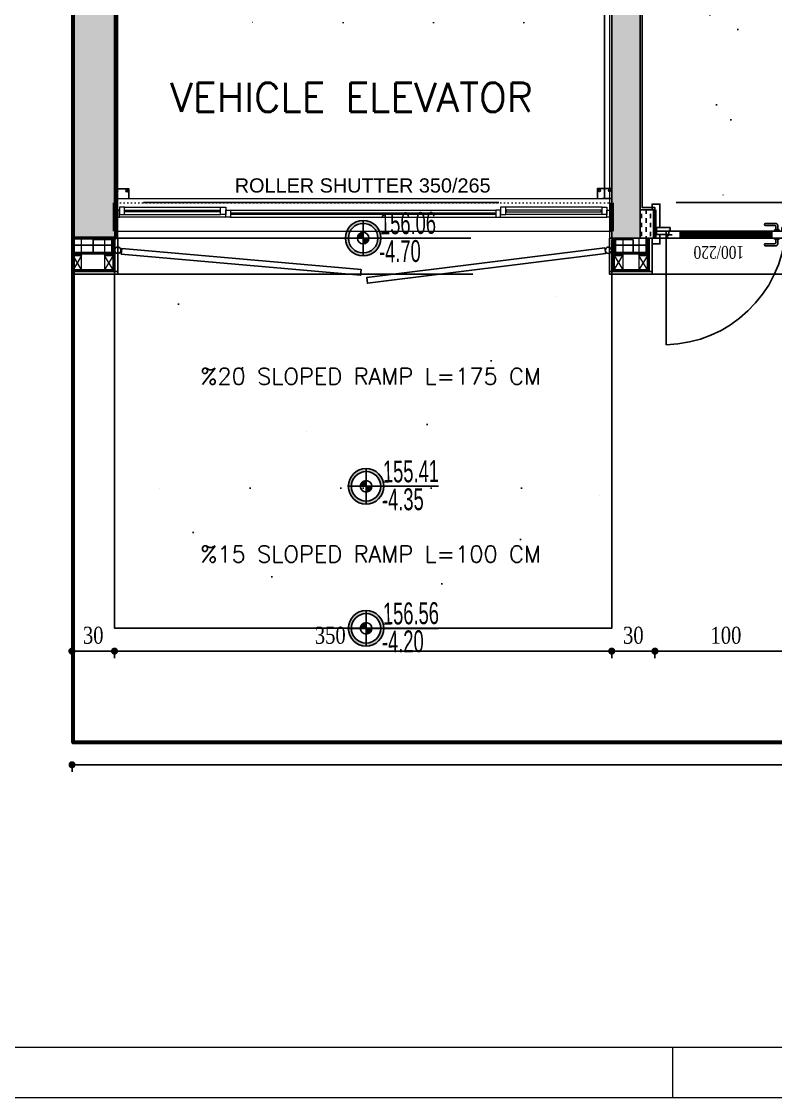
# Model space of a CAD drawing. Extents: x 820 to 5791, y 1495 to 5010.
# Drawn here: x 2019 to 2549, y 1495 to 2253 of the extents above; entities that cross this region are included whole.
import ezdxf
from ezdxf.enums import TextEntityAlignment as Align

# ---------------------------------------------------------------- set-up
doc = ezdxf.new("R2010")
doc.units = 0
doc.header["$LTSCALE"] = 20
for name, pattern in [('( Hidden )', [0.375, 0.25, -0.125]), ('CACHE', [0.375, 0.25, -0.125]), ('DOT', [0.25, 0, -0.25]), ('DOT2', [3.175, 0, -3.175])]:
    doc.linetypes.add(name, pattern=pattern)
doc.layers.get('0').update_dxf_attribs({"linetype": 'CONTINUOUS', "lineweight": 15})
doc.layers.get('DEFPOINTS').update_dxf_attribs({"linetype": 'CONTINUOUS'})
for name, color, linetype, lineweight in [('0_YKA_layout', 11, 'CONTINUOUS', 18), ('3_V_Profile_Metal', 141, 'CONTINUOUS', 15), ('_00_TT_PLASTER INTERIOR', 60, 'CONTINUOUS', 0), ('DUVAR', 7, 'CONTINUOUS', 60), ('KAPI', 32, 'CONTINUOUS', 25), ('KOLON', 7, 'CONTINUOUS', 50), ('pln-kapen', 142, 'CONTINUOUS', 15), ('tefris', 7, 'CONTINUOUS', 13), ('Yazı', 102, 'CONTINUOUS', 25), ('ölç', 63, 'CONTINUOUS', 20)]:
    doc.layers.add(name, color=color, linetype=linetype, lineweight=lineweight)
for name, color, linetype in [('2_V_Wall', 43, 'CONTINUOUS'), ('2_V_Wall_Cementboard', 240, 'CONTINUOUS'), ('2_V_Wall_Decorative Brick', 80, 'CONTINUOUS'), ('2_V_Wall_Gasblock', 133, 'CONTINUOUS'), ('3_V_Insulation_Sound', 41, 'BATTING'), ('accessori ccb', 94, 'CONTINUOUS'), ('Kapi-yazi', 163, 'CONTINUOUS'), ('Kiriş', 7, 'CONTINUOUS'), ('porta superiore', 5, 'CONTINUOUS'), ('T', 8, 'CONTINUOUS'), ('TARAMA', 8, 'CONTINUOUS')]:
    doc.layers.add(name, color=color, linetype=linetype)
doc.layers.add('_00_TT_AREA', color=140, linetype='CONTINUOUS', plot=False)
doc.layers.add('dış ölçü', color=7, linetype='CONTINUOUS', lineweight=20, true_color=0x0d6787)
doc.styles.add('A.O. MAHAL ADI', font='arial.ttf', dxfattribs={"height": 10})
doc.styles.add('Arial', font='arial.ttf', dxfattribs={"height": 250})
doc.styles.get("Standard").update_dxf_attribs({"font": 'txttw.shx'})
doc.styles.add('TRS', font='times.ttf', dxfattribs={"width": 0.8})
doc.linetypes.add('BATTING', pattern='A,0.00254,-2.54,[134,ltypeshp.shx,S=2.54,R=0,X=-2.54,Y=0],-5.08,[134,ltypeshp.shx,S=2.54,R=180,X=2.54,Y=0],-2.54', length=10.16254)
doc.dimstyles.new('dış ölçü', dxfattribs={"dimtxt": 12, "dimasz": 5, "dimexe": 5, "dimexo": 35, "dimgap": 5, "dimtad": 1, "dimdec": 0, "dimdsep": 46, "dimtxsty": 'TRS', "dimblk": 'DOT', "dimcen": 0, "dimdle": 0.1, "dimclrd": 256, "dimclre": 256, "dimclrt": 73, "dimadec": 0, "dimazin": 0, "dimtfac": 0.3, "dimtdec": 0, "dimtix": 1, "dimtmove": 2, "dimatfit": 3, "dimldrblk": 'DOT', "dimfxl": 1, "dimfxlon": 1, "dimtolj": 1, "dimarcsym": 0})

# ---------------------------------------------------------------- blocks, each defined once
blk = doc.blocks.new('_Dot')
at = {"layer": 'ölç', "color": 0, "lineweight": -2}
blk.add_line((-0.5, 0), (-1, 0), dxfattribs=at)
at = {"layer": 'ölç', "color": 0, "const_width": 0.5}
blk.add_lwpolyline([(-0.25, 0, 1), (0.25, 0, 1)], format="xyb", close=True, dxfattribs=at)
blk = doc.blocks.new('*D171')
at = {"layer": 'DEFPOINTS', "color": 0, "transparency": 16777216}
for p in [(2054.18, 2100.04), (2084.18, 2100.04), (2084.18, 1809.28)]:
    blk.add_point(p, dxfattribs=at)
at = {"layer": 'dış ölçü', "lineweight": -2, "transparency": 16777216}
for p, q in [((2054.18, 1810.28), (2054.18, 1804.28)), ((2059.18, 1809.28), (2079.18, 1809.28)), ((2084.18, 1810.28), (2084.18, 1804.28))]:
    blk.add_line(p, q, dxfattribs=at)
at = {"layer": 'dış ölçü', "lineweight": -2, "transparency": 16777216, "xscale": 5, "yscale": 5, "zscale": 5, "rotation": 180}
blk.add_blockref('_Dot', (2054.18, 1809.28), dxfattribs=at)
at = {"layer": 'dış ölçü', "lineweight": -2, "transparency": 16777216, "xscale": 5, "yscale": 5, "zscale": 5}
blk.add_blockref('_Dot', (2084.18, 1809.28), dxfattribs=at)
at = {"layer": 'dış ölçü', "color": 73, "transparency": 16777216, "insert": (2069.18, 1820.38), "char_height": 12, "attachment_point": 5, "style": 'TRS'}
blk.add_mtext('\\A1;30', dxfattribs=at)
blk = doc.blocks.new('*D172')
at = {"layer": 'DEFPOINTS', "color": 0, "transparency": 16777216}
for p in [(2084.18, 2100.04), (2434.18, 1825.41), (2434.18, 1809.28)]:
    blk.add_point(p, dxfattribs=at)
at = {"layer": 'dış ölçü', "lineweight": -2, "transparency": 16777216}
for p, q in [((2084.18, 1810.28), (2084.18, 1804.28)), ((2089.18, 1809.28), (2429.18, 1809.28)), ((2434.18, 1809.28), (2434.18, 1804.28))]:
    blk.add_line(p, q, dxfattribs=at)
at = {"layer": 'dış ölçü', "lineweight": -2, "transparency": 16777216, "xscale": 5, "yscale": 5, "zscale": 5, "rotation": 180}
blk.add_blockref('_Dot', (2084.18, 1809.28), dxfattribs=at)
at = {"layer": 'dış ölçü', "lineweight": -2, "transparency": 16777216, "xscale": 5, "yscale": 5, "zscale": 5}
blk.add_blockref('_Dot', (2434.18, 1809.28), dxfattribs=at)
at = {"layer": 'dış ölçü', "color": 73, "transparency": 16777216, "insert": (2236.05, 1820.38), "char_height": 12, "attachment_point": 5, "style": 'TRS'}
blk.add_mtext('\\A1;350', dxfattribs=at)
blk = doc.blocks.new('*D173')
at = {"layer": 'DEFPOINTS', "color": 0, "transparency": 16777216}
for p in [(2464.57, 2100.04), (2434.18, 1825.41), (2464.57, 1809.28)]:
    blk.add_point(p, dxfattribs=at)
at = {"layer": 'dış ölçü', "lineweight": -2, "transparency": 16777216}
for p, q in [((2434.18, 1809.28), (2434.18, 1804.28)), ((2439.18, 1809.28), (2459.57, 1809.28)), ((2464.57, 1810.28), (2464.57, 1804.28))]:
    blk.add_line(p, q, dxfattribs=at)
at = {"layer": 'dış ölçü', "lineweight": -2, "transparency": 16777216, "xscale": 5, "yscale": 5, "zscale": 5, "rotation": 180}
blk.add_blockref('_Dot', (2434.18, 1809.28), dxfattribs=at)
at = {"layer": 'dış ölçü', "lineweight": -2, "transparency": 16777216, "xscale": 5, "yscale": 5, "zscale": 5}
blk.add_blockref('_Dot', (2464.57, 1809.28), dxfattribs=at)
at = {"layer": 'dış ölçü', "color": 73, "transparency": 16777216, "insert": (2449.37, 1820.38), "char_height": 12, "attachment_point": 5, "style": 'TRS'}
blk.add_mtext('\\A1;30', dxfattribs=at)
blk = doc.blocks.new('*D174')
at = {"layer": 'DEFPOINTS', "color": 0, "transparency": 16777216}
for p in [(2464.57, 2100.04), (2564.57, 2100.05), (2564.57, 1809.28)]:
    blk.add_point(p, dxfattribs=at)
at = {"layer": 'dış ölçü', "lineweight": -2, "transparency": 16777216}
for p, q in [((2464.57, 1810.28), (2464.57, 1804.28)), ((2469.57, 1809.28), (2559.57, 1809.28)), ((2564.57, 1810.28), (2564.57, 1804.28))]:
    blk.add_line(p, q, dxfattribs=at)
at = {"layer": 'dış ölçü', "lineweight": -2, "transparency": 16777216, "xscale": 5, "yscale": 5, "zscale": 5, "rotation": 180}
blk.add_blockref('_Dot', (2464.57, 1809.28), dxfattribs=at)
at = {"layer": 'dış ölçü', "lineweight": -2, "transparency": 16777216, "xscale": 5, "yscale": 5, "zscale": 5}
blk.add_blockref('_Dot', (2564.57, 1809.28), dxfattribs=at)
at = {"layer": 'dış ölçü', "color": 73, "transparency": 16777216, "insert": (2514.57, 1820.38), "char_height": 12, "attachment_point": 5, "style": 'TRS'}
blk.add_mtext('\\A1;100', dxfattribs=at)
blk = doc.blocks.new('*D180')
at = {"layer": 'DEFPOINTS', "color": 0, "transparency": 16777216}
for p in [(3700.97, 2100.04), (2054.29, 2083.44), (3700.97, 1729.28)]:
    blk.add_point(p, dxfattribs=at)
at = {"layer": 'dış ölçü', "lineweight": -2, "transparency": 16777216}
for p, q in [((2054.29, 1730.28), (2054.29, 1724.28)), ((2059.29, 1729.28), (3695.97, 1729.28)), ((3700.97, 1730.28), (3700.97, 1724.28))]:
    blk.add_line(p, q, dxfattribs=at)
at = {"layer": 'dış ölçü', "lineweight": -2, "transparency": 16777216, "xscale": 5, "yscale": 5, "zscale": 5, "rotation": 180}
blk.add_blockref('_Dot', (2054.29, 1729.28), dxfattribs=at)
at = {"layer": 'dış ölçü', "lineweight": -2, "transparency": 16777216, "xscale": 5, "yscale": 5, "zscale": 5}
blk.add_blockref('_Dot', (3700.97, 1729.28), dxfattribs=at)
at = {"layer": 'dış ölçü', "color": 73, "transparency": 16777216, "insert": (2877.63, 1740.4), "char_height": 12, "attachment_point": 5, "style": 'TRS'}
blk.add_mtext('\\A1;1647', dxfattribs=at)
blk = doc.blocks.new('TRHTRHT')
at = {"layer": 'accessori ccb'}
h = blk.add_hatch(color=1, dxfattribs=at)
h.dxf.hatch_style = 1
h.paths.add_polyline_path([(32738.36, 3868.81), (32738.36, 3871.79), (32732.03, 3871.79), (32732.03, 3868.81)])
h = blk.add_hatch(color=1, dxfattribs=at)
h.dxf.hatch_style = 1
h.paths.add_polyline_path([(33075.7, 3868.98), (33075.7, 3871.96), (33082.03, 3871.96), (33082.03, 3868.98)])
at = {"layer": 'accessori ccb', "color": 8}
for points in [[(33082.03, 3868.98), (33072.03, 3868.98), (33072.03, 3878.98), (33082.03, 3878.98), (33082.03, 3868.98)], [(32732.03, 3868.81), (32742.03, 3868.81), (32742.03, 3878.81), (32732.03, 3878.81), (32732.03, 3868.81)]]:
    blk.add_lwpolyline(points, dxfattribs=at)
for points in [[(32738.36, 3868.81), (32738.36, 3871.79), (32732.03, 3871.79), (32732.03, 3868.81)], [(33075.7, 3868.98), (33075.7, 3871.96), (33082.03, 3871.96), (33082.03, 3868.98)]]:
    blk.add_lwpolyline(points, close=True, dxfattribs=at)
for centre in [(32733.51, 3877.34), (32740.7, 3877.34), (33073.36, 3877.51), (33080.55, 3877.51), (32740.7, 3870.32), (33073.36, 3870.5)]:
    blk.add_circle(centre, 0.742, dxfattribs=at)
at = {"layer": 'porta superiore'}
blk.add_lwpolyline([(33077.03, 4640.49), (33077.03, 3868.81), (32732.03, 3868.81), (32732.03, 4640.49)], close=True, dxfattribs=at)
at = {"layer": 'tefris', "color": 136, "linetype": 'DOT2'}
for p, q in [((32780.15, 4485.77), (32780.15, 3995.77)), ((33020.15, 4485.77), (33020.15, 3995.77)), ((33020.15, 3995.77), (32780.15, 3995.77))]:
    blk.add_line(p, q, dxfattribs=at)
at = {"layer": 'DUVAR', "insert": (32771.37, 3953.44), "char_height": 20.5361, "attachment_point": 1}
blk.add_mtext_dynamic_manual_height_columns('VEHICLE ELEVATOR', width=635.449, gutter_width=102.68, heights=[0], dxfattribs=at)
blk = doc.blocks.new('RGERGE')
at = {"layer": 'porta superiore', "color": 1}
for points in [[(32732.03, 3843.98), (32732.03, 3833.98), (32717.03, 3833.98), (32717.03, 3843.98), (32732.03, 3843.98)], [(33082.03, 3843.98), (33082.03, 3833.98), (33097.03, 3833.98), (33097.03, 3843.98), (33082.03, 3843.98)], [(32736.8, 3833.65), (32737.15, 3837.64), (32905.55, 3822.87), (32905.2, 3818.89), (32736.8, 3833.65)], [(33077.76, 3834.15), (33077.27, 3838.12), (32909.52, 3817.24), (32910.01, 3813.27), (33077.76, 3834.15)]]:
    blk.add_lwpolyline(points, dxfattribs=at)
for centre in [(32734.3, 3836.49), (33079.76, 3836.49)]:
    blk.add_circle(centre, 2.27, dxfattribs=at)
blk = doc.blocks.new('*U160')
blk.add_wipeout([(-100, 23.99), (0, 24), (0, -4), (-100, -4.01)])
at = {"color": 8, "linetype": 'Continuous'}
for p, q in [((-17.72, 18.5), (-82.28, 18.49)), ((-17.72, 16.5), (-82.28, 16.49))]:
    blk.add_line(p, q, dxfattribs=at)
at = {"layer": 'DUVAR'}
for p, q in [((-100, 19.99), (-100, -0.01)), ((0, 20), (0, 0))]:
    blk.add_line(p, q, dxfattribs=at)
at = {"layer": 'KAPI'}
for p, q in [((-86.47, 20.8), (-86.47, 23.88)), ((-85.13, 25.4), (-77.76, 25.4)), ((-85.13, 23.12), (-85.13, 20.8)), ((-77.76, 23.88), (-84.46, 23.88)), ((-90.2, 17.49), (-99, 17.49)), ((-99, 17.49), (-99, 12.49)), ((-8.92, 20), (-91.08, 19.99)), ((-91.08, 19.99), (-91.08, 17.99)), ((-91.08, 17.99), (-90.2, 17.99)), ((-90.2, 17.99), (-90.2, 14.49)), ((-87.47, 19.99), (-87.47, 20.8)), ((-87.47, 20.8), (-84.13, 20.8)), ((-84.13, 20.8), (-84.13, 19.99)), ((-82.28, 19.99), (-82.28, 14.99)), ((-17.72, 20), (-17.72, 15)), ((-8.39, 17.76), (-12.25, 17.76)), ((-9.8, 18), (-8.92, 18)), ((-9.8, 18), (-9.8, 14.5)), ((-9.8, 18), (-9.8, 14.5)), ((-9.8, 17.5), (-1, 17.5)), ((-8.92, 20), (-8.92, 18)), ((-8.02, 18.18), (-8.02, 14.96)), ((-1, 17.5), (-1, 12.5)), ((-89.32, 12.49), (-99, 12.49)), ((-9.8, 15), (-90.2, 14.99)), ((-89.32, 14.49), (-90.2, 14.49)), ((-89.32, 12.49), (-89.32, 14.49)), ((-87.47, 14.99), (-87.47, 14.19)), ((-87.47, 14.19), (-84.13, 14.19)), ((-86.47, 14.19), (-86.47, 11.11)), ((-85.13, 11.87), (-85.13, 14.19)), ((-85.13, 9.59), (-77.76, 9.59)), ((-77.76, 11.11), (-84.46, 11.11)), ((-84.13, 14.19), (-84.13, 14.99)), ((-10.68, 14.5), (-10.68, 12.5)), ((-9.8, 14.5), (-10.68, 14.5)), ((-10.68, 12.5), (-10.68, 14.5)), ((-10.68, 14.5), (-9.8, 14.5)), ((-10.68, 12.5), (-1, 12.5))]:
    blk.add_line(p, q, dxfattribs=at)
blk.add_lwpolyline([(-8, 15), (-8.01, 95, 0.387225), (-92, 14.99, 0.414214)], format="xyb", dxfattribs=at)
for points in [[(-102, 19.99), (-102, 23.99), (-96.5, 23.99), (-96.5, 17.49)], [(2, 20), (2, 24), (-3.5, 24), (-3.5, 17.5)], [(-102, -0.01), (-102, -4.01), (-96.5, -4.01), (-96.5, 12.49)], [(2, 0), (2, -4), (-3.5, -4), (-3.5, 12.5)]]:
    blk.add_lwpolyline(points, dxfattribs=at)
at = {"layer": 'KAPI', "extrusion": (0, 0, -1)}
for centre, major_axis, start_param, end_param in [((-85.13, 23.88), (0, -1.52), 1.570796, 3.141593), ((-84.46, 23.12), (0, -0.76), 1.570796, 3.141593), ((-77.76, 24.64), (0, -0.76), 3.141593, 6.283185), ((-8.39, 18.18), (0, -0.426), 1.570796326795896, 7.853981633975483), ((-85.13, 11.11), (0, -1.52), 0, 1.570796), ((-84.46, 11.87), (0, -0.76), 0, 1.570796), ((-77.76, 10.35), (0, -0.76), 3.141593, 6.283185)]:
    blk.add_ellipse(centre, major_axis=major_axis, ratio=0.88, start_param=start_param, end_param=end_param, dxfattribs=at)
at = {"layer": 'Kapi-yazi', "style": 'TRS', "width": 0.8}
blk.add_text('100/220', height=9, rotation=0.00444, dxfattribs=at).set_placement((-45, 30), align=Align.MIDDLE_CENTER)
blk = doc.blocks.new('pencere2')
at = {"insert": (175.32, -12.22), "char_height": 10, "attachment_point": 5, "rotation": 180, "style": 'A.O. MAHAL ADI'}
blk.add_mtext('ROLLER SHUTTER 350/265', dxfattribs=at)
blk.add_wipeout([(0, 0), (0, 20), (0, 20), (0, 20), (350, 20), (350, 20), (350, 20), (350, 0), (350, 0), (350, -3), (0, -3)])
for p, q in [((350, 20), (0, 20)), ((0, 20), (0, 20)), ((350, 20), (350, 20)), ((78.3, 10), (3.4, 10)), ((6.8, 8.1), (74.6, 8.1)), ((268.3, 10), (81.7, 10)), ((271.7, 10), (346.6, 10)), ((342.9, 8.1), (275.4, 8.1)), ((6.8, 3.1), (74.6, 3.1)), ((268.3, 5), (81.7, 5)), ((342.9, 3.1), (275.4, 3.1)), ((0, 0), (0, -3)), ((350, -3), (0, -3)), ((350, 0), (350, -3))]:
    blk.add_line(p, q)
at = {"linetype": 'DOT', "ltscale": 0.5}
for p, q in [((0, 20), (350, 20)), ((0, 0), (350, 0))]:
    blk.add_line(p, q, dxfattribs=at)
for points in [[(3.4, 5), (0, 5), (0, 10), (3.4, 10), (3.4, 8.4), (3.4, 8.4), (3.4, 5)], [(6.8, 3.1), (3.4, 3.1), (3.4, 8.1), (6.8, 8.1), (6.8, 6.5), (6.8, 6.5), (6.8, 3.1)], [(81.7, 5), (81.7, 8.4), (81.7, 8.4), (81.7, 10), (78.3, 10), (78.3, 8.4), (78.3, 8.4), (78.3, 5), (81.7, 5)], [(82, 8.1), (82, 6.9)], [(82, 8.1), (268, 8.1), (268, 6.9), (82, 6.9)], [(268.3, 5), (268.3, 8.4), (268.3, 8.4), (268.3, 10), (271.7, 10), (271.7, 8.4), (271.7, 8.4), (271.7, 5), (268.3, 5)], [(342.9, 3.1), (346.6, 3.1), (346.6, 8.1), (342.9, 8.1), (342.9, 6.5), (342.9, 6.5), (342.9, 3.1)]]:
    blk.add_lwpolyline(points)
for points in [[(74.6, 3.1), (78.3, 3.1), (78.3, 8.1), (74.6, 8.1), (74.6, 6.5), (74.6, 6.5), (74.6, 3.1)], [(275.4, 3.1), (271.7, 3.1), (271.7, 8.1), (275.4, 8.1), (275.4, 6.5), (275.4, 6.5), (275.4, 3.1)], [(346.6, 5), (350, 5), (350, 10), (346.6, 10), (346.6, 8.4), (346.6, 8.4), (346.6, 5)], [(74.3, 6.2), (7.4, 6.2), (7.4, 5), (74.3, 5)], [(275.7, 6.2), (342.6, 6.2), (342.6, 5), (275.7, 5)]]:
    blk.add_lwpolyline(points, close=True)
at = {"layer": 'DUVAR'}
for p, q in [((0, 0), (0, 20)), ((350, 0), (350, 20))]:
    blk.add_line(p, q, dxfattribs=at)
blk = doc.blocks.new('WRFWERF')
at = {"layer": 'T', "linetype": 'Continuous', "lineweight": 25}
h = blk.add_hatch(color=6, dxfattribs=at)
h.dxf.hatch_style = 1
h.paths.add_polyline_path([(56482.39, 4716), (56482.39, 4714.63, 0.414214), (56475.74, 4707.99), (56474.37, 4707.99, -0.414214)])
h = blk.add_hatch(color=6, dxfattribs=at)
h.dxf.hatch_style = 1
h.paths.add_polyline_path([(56490.4, 4707.99), (56489.03, 4707.99, 0.414214), (56482.39, 4714.63), (56482.39, 4716, -0.414214)])
h = blk.add_hatch(color=6, dxfattribs=at)
h.dxf.hatch_style = 1
h.paths.add_polyline_path([(56474.37, 4707.99), (56475.74, 4707.99, 0.414214), (56482.39, 4701.34), (56482.39, 4699.97, -0.414214)])
h = blk.add_hatch(color=6, dxfattribs=at)
h.dxf.hatch_style = 1
h.paths.add_polyline_path([(56479.78, 4707.99, -0.414214), (56482.39, 4710.59), (56482.39, 4707.99)])
h = blk.add_hatch(color=6, dxfattribs=at)
h.dxf.hatch_style = 1
h.paths.add_polyline_path([(56482.39, 4701.34, 0.414214), (56489.03, 4707.99), (56490.4, 4707.99, -0.414214), (56482.39, 4699.97)])
h = blk.add_hatch(color=6, dxfattribs=at)
h.dxf.hatch_style = 1
h.paths.add_polyline_path([(56482.39, 4707.99), (56484.99, 4707.99, -0.414214), (56482.39, 4705.38)])
at = {"layer": 'T', "color": 7, "linetype": 'Continuous', "lineweight": 25}
for p, q in [((56482.39, 4716), (56482.39, 4699.97)), ((56474.37, 4707.99), (56515.14, 4707.99))]:
    blk.add_line(p, q, dxfattribs=at)
for radius in [8.01, 6.64, 2.6]:
    blk.add_circle((56482.39, 4707.99), radius, dxfattribs=at)
blk = doc.blocks.new('TREHGTRH')
at = {"layer": 'porta superiore', "color": 1}
blk.add_lwpolyline([(30718.73, -2520.7), (30718.73, -2793.7), (30368.73, -2793.7), (30368.73, -2520.55)], dxfattribs=at)
at = {"layer": 'porta superiore', "color": 1, "linetype": 'DOT2'}
blk.add_lwpolyline([(30368.73, -2520.55), (30543.73, -2695.19), (30718.73, -2520.7)], dxfattribs=at)
blk.add_lwpolyline([(30368.73, -2695.19), (30543.73, -2793.7), (30718.73, -2695.19)], close=True, dxfattribs=at)
at = {"xscale": 1.56, "yscale": 1.56, "zscale": 1.56}
for p in [(-57566.72, -10038.26), (-57566.72, -10138.26)]:
    blk.add_blockref('WRFWERF', p, dxfattribs=at)
at = {"layer": 'DUVAR', "char_height": 11.6544, "attachment_point": 1}
for s, insert in [('%20 SLOPED RAMP L=175 CM', (30429.17, -2610.55)), ('%15 SLOPED RAMP L=100 CM', (30429.17, -2735.71))]:
    blk.add_mtext_dynamic_manual_height_columns(s, width=360.6236, gutter_width=58.27, heights=[0], dxfattribs=dict(at, insert=insert))
at = {"layer": 'Yazı', "color": 7, "style": 'Arial', "width": 0.6}
for s, p in [('155.41', (30557.73, -2691.15)), ('-4.35', (30557.06, -2710.84)), ('156.56', (30557.73, -2791.15)), ('-4.20', (30557.06, -2810.84))]:
    blk.add_text(s, height=15.382, rotation=0.64383, dxfattribs=at).set_placement(p)
blk = doc.blocks.new('*U48')
for p, q in [((-90, 90), (-12510, 90)), ((-4200, 0), (-4200, 90))]:
    blk.add_line(p, q)
blk.add_lwpolyline([(-12600, 0), (-12600, 8910), (0, 8910), (0, 0)], close=True)

msp = doc.modelspace()

# ---------------------------------------------------------------- linework, layer by layer
at = {"layer": '2_V_Wall_Cementboard'}
for points in [[(2083.21, 2076.6), (2084.46, 2076.6), (2084.46, 2100.04), (2083.21, 2100.04)], [(2435.93, 2076.6), (2434.68, 2076.6), (2434.68, 2100.04), (2435.93, 2100.04)], [(2054.96, 2077.85), (2054.96, 2076.6), (2083.21, 2076.6), (2083.21, 2077.85)]]:
    msp.add_lwpolyline(points, close=True, dxfattribs=at)
at = {"layer": '2_V_Wall_Decorative Brick'}
for points in [[(2086.46, 2100.04), (2084.46, 2100.04), (2084.46, 2076.6), (2086.46, 2076.6)], [(2432.68, 2100.04), (2434.68, 2100.04), (2434.68, 2076.6), (2432.68, 2076.6)], [(2054.96, 2074.6), (2054.96, 2076.6), (2086.46, 2076.6), (2086.46, 2074.6)]]:
    msp.add_lwpolyline(points, close=True, dxfattribs=at)
at = {"layer": '2_V_Wall_Decorative Brick', "linetype": '( Hidden )', "ltscale": 50}
msp.add_lwpolyline([(2086.46, 2074.6), (2432.68, 2074.6)], dxfattribs=at)
at = {"layer": '3_V_Insulation_Sound', "ltscale": 0.5}
msp.add_line((2083.21, 2095.04), (2054.96, 2095.04), dxfattribs=at)
at = {"layer": '3_V_Insulation_Sound', "linetype": 'Continuous'}
msp.add_lwpolyline([(2083.21, 2090.04), (2083.21, 2100.04), (2054.96, 2100.04), (2054.96, 2090.04)], close=True, dxfattribs=at)
at = {"layer": '3_V_Profile_Metal', "const_width": 1}
msp.add_lwpolyline([(2054.96, 2089.04), (2082.21, 2089.04), (2082.21, 2100.04)], dxfattribs=at)
at = {"layer": '3_V_Profile_Metal'}
for points in [[(2060.96, 2087.85), (2060.96, 2099.85), (2054.96, 2099.85), (2054.96, 2087.85)], [(2083.21, 2087.85), (2083.21, 2099.85), (2077.21, 2099.85), (2077.21, 2087.85)], [(2435.93, 2087.85), (2435.93, 2099.85), (2441.93, 2099.85), (2441.93, 2087.85)]]:
    msp.add_lwpolyline(points, close=True, dxfattribs=at)
for points in [[(2060.96, 2077.85), (2060.96, 2087.85), (2054.96, 2087.85), (2054.96, 2077.85), (2060.96, 2077.85), (2054.96, 2087.85), (2060.96, 2087.85), (2054.96, 2077.85)], [(2083.21, 2077.85), (2083.21, 2087.85), (2077.21, 2087.85), (2077.21, 2077.85), (2083.21, 2077.85), (2077.21, 2087.85), (2083.21, 2087.85), (2077.21, 2077.85)], [(2435.93, 2077.85), (2435.93, 2087.85), (2441.93, 2087.85), (2441.93, 2077.85), (2435.93, 2077.85), (2441.93, 2087.85), (2435.93, 2087.85), (2441.93, 2077.85)]]:
    msp.add_lwpolyline(points, dxfattribs=at)
at = {"layer": 'DUVAR'}
msp.add_lwpolyline([(2054.96, 4825.68), (5556.89, 4825.68), (4097.11, 1745.04), (2054.96, 1745.04)], close=True, dxfattribs=at)
at = {"layer": 'porta superiore', "color": 1, "linetype": 'DOT2'}
for p, q in [((2513.39, 2120.04), (2573.39, 2926.55)), ((2455.62, 2891.54), (2513.39, 2120.04))]:
    msp.add_line(p, q, dxfattribs=at)

# ---------------------------------------------------------------- block references
at = {"layer": 'DUVAR'}
for name, p in [('TRHTRHT', (-30647.85, -1743.94)), ('RGERGE', (-30647.85, -1744.98))]:
    msp.add_blockref(name, p, dxfattribs=at)
at = {"layer": 'dış ölçü'}
msp.add_blockref('TREHGTRH', (-28284.55, 4619.11), dxfattribs=at)

# ---------------------------------------------------------------- texts
at = {"layer": 'Yazı', "color": 7, "style": 'Arial', "width": 0.6}
msp.add_text('-4.70', height=15.382, rotation=0.64383, dxfattribs=at).set_placement((2270.44, 2083))

# ---------------------------------------------------------------- dimensions: what is measured, and where the dimension line sits
at = {"layer": 'dış ölçü'}
for base, p1, p2, picture, middle in [((2084.18, 1809.28), (2054.18, 2100.04), (2084.18, 2100.04), '*D171', (2069.18, 1820.38)), ((3700.97, 1729.28), (2054.29, 2083.44), (3700.97, 2100.04), '*D180', (2877.63, 1740.4)), ((2464.57, 1809.28), (2434.18, 1825.41), (2464.57, 2100.04), '*D173', (2449.37, 1820.38)), ((2564.57, 1809.28), (2464.57, 2100.04), (2564.57, 2100.05), '*D174', (2514.57, 1820.38))]:
    dim = msp.add_linear_dim(base=base, p1=p1, p2=p2, dimstyle='dış ölçü', dxfattribs=at)
    dim.commit()
    dim.dimension.update_dxf_attribs({"geometry": picture, "text_midpoint": middle})
dim = msp.add_linear_dim(base=(2434.18, 1809.28), p1=(2084.18, 2100.04), p2=(2434.18, 1825.41), dimstyle='dış ölçü', dxfattribs=at)
dim.commit()
dim.dimension.update_dxf_attribs({"geometry": '*D172', "text_midpoint": (2236.05, 1820.38), "dimtype": 160})

# ---------------------------------------------------------------- next in the draw order: block references
at = {"layer": 'DUVAR', "rotation": 180}
msp.add_blockref('*U160', (2464.57, 2120.04), dxfattribs=at)
at = {"layer": 'pln-kapen', "rotation": 180}
msp.add_blockref('pencere2', (2434.18, 2124.87), dxfattribs=at)

# ---------------------------------------------------------------- next in the draw order: hatches: boundary and pattern name
at = {"layer": '2_V_Wall_Gasblock'}
h = msp.add_hatch(dxfattribs=at)
h.set_pattern_fill('DASH', color=256, style=0)
h.set_pattern_definition([(0, (5164.5872, -4629.65), (3.175, 3.175), [3.175, -3.175])])
h.paths.add_polyline_path([(2454.18, 2891.54), (2434.18, 2891.54), (2434.18, 2100.04), (2454.18, 2100.04)])
h = msp.add_hatch(dxfattribs=at)
h.set_pattern_fill('DASH', color=256, angle=-90, style=0)
h.set_pattern_definition([(270, (-5021.9706, -470.3664), (3.175, -3.175), [3.175, -3.175])])
h.paths.add_polyline_path([(2454.18, 2120.04), (2454.18, 2100.04), (2464.57, 2100.04), (2464.57, 2120.04)])
at = {"layer": 'TARAMA'}
h = msp.add_hatch(dxfattribs=at)
h.set_pattern_fill('ANSI33', color=256)
h.set_pattern_definition([(45, (5164.587, -4629.65), (-4.490128, 4.490128), []), (45, (5169.077, -4629.65), (-4.490128, 4.490128), [3.175, -1.5875])])
h.paths.add_polyline_path([(2084.96, 2826.54), (2084.96, 2100.04), (2054.96, 2100.04), (2054.66, 2826.54)])

# ---------------------------------------------------------------- next in the draw order: linework, layer by layer
at = {"layer": '2_V_Wall'}
for points in [[(2454.18, 2891.54), (2434.18, 2891.54), (2434.18, 2100.04), (2454.18, 2100.04)], [(2454.18, 2120.04), (2454.18, 2100.04), (2464.57, 2100.04), (2464.57, 2120.04)]]:
    msp.add_lwpolyline(points, close=True, dxfattribs=at)
at = {"layer": '2_V_Wall_Cementboard'}
for points in [[(2459.32, 2076.6), (2460.57, 2076.6), (2460.57, 2100.04), (2459.32, 2100.04)], [(2459.32, 2077.85), (2459.32, 2076.6), (2435.93, 2076.6), (2435.93, 2077.85)]]:
    msp.add_lwpolyline(points, close=True, dxfattribs=at)
at = {"layer": '2_V_Wall_Decorative Brick'}
for points in [[(2462.57, 2100.04), (2460.57, 2100.04), (2460.57, 2076.6), (2462.57, 2076.6)], [(2462.57, 2074.6), (2462.57, 2076.6), (2432.68, 2076.6), (2432.68, 2074.6)]]:
    msp.add_lwpolyline(points, close=True, dxfattribs=at)
at = {"layer": '2_V_Wall_Decorative Brick', "linetype": '( Hidden )', "ltscale": 50}
msp.add_lwpolyline([(2462.57, 2074.6), (2566.57, 2074.6)], dxfattribs=at)
at = {"layer": '3_V_Insulation_Sound', "ltscale": 0.5}
msp.add_line((2435.93, 2095.04), (2459.32, 2095.04), dxfattribs=at)
at = {"layer": '3_V_Insulation_Sound', "linetype": 'Continuous'}
msp.add_lwpolyline([(2435.93, 2090.04), (2435.93, 2100.04), (2459.32, 2100.04), (2459.32, 2090.04)], close=True, dxfattribs=at)
at = {"layer": '3_V_Profile_Metal', "const_width": 1}
msp.add_lwpolyline([(2436.93, 2100.04), (2436.93, 2089.04), (2458.32, 2089.04), (2458.32, 2100.04)], dxfattribs=at)
at = {"layer": '3_V_Profile_Metal'}
msp.add_lwpolyline([(2459.32, 2087.85), (2459.32, 2099.85), (2453.32, 2099.85), (2453.32, 2087.85)], close=True, dxfattribs=at)
msp.add_lwpolyline([(2459.32, 2077.85), (2459.32, 2087.85), (2453.32, 2087.85), (2453.32, 2077.85), (2459.32, 2077.85), (2453.32, 2087.85), (2459.32, 2087.85), (2453.32, 2077.85)], dxfattribs=at)
at = {"layer": '_00_TT_AREA'}
msp.add_lwpolyline([(2475.88, 2932.8), (2475.88, 2890.04), (2455.68, 2890.04), (2455.68, 2121.54), (2464.57, 2121.54), (2464.57, 2105.04), (2564.57, 2105.05), (2564.57, 2121.54), (2572.68, 2121.54), (2572.68, 2932.8)], close=True, dxfattribs=at)
at = {"layer": '_00_TT_PLASTER INTERIOR'}
for points in [[(2464.57, 2121.54), (2455.68, 2121.54), (2455.68, 2890.04), (2475.88, 2890.04), (2475.88, 2931.54), (2474.38, 2931.54)], [(2086.46, 2100.04), (2086.46, 2825.04), (2096.14, 2825.04), (2096.14, 2905.04), (2392.88, 2905.04), (2392.88, 2890.04), (2432.68, 2890.04), (2432.68, 2100.04)]]:
    msp.add_lwpolyline(points, dxfattribs=at)
at = {"layer": 'Kiriş', "color": 4, "linetype": 'CACHE', "lineweight": -3, "ltscale": 50}
msp.add_lwpolyline([(2729.59, 2125.04), (2084.96, 2125.04), (2084.96, 2100.04), (2729.59, 2100.04)], close=True, dxfattribs=at)
at = {"layer": 'KOLON'}
msp.add_lwpolyline([(2084.96, 2826.54), (2084.96, 2100.04), (2054.96, 2100.04), (2054.66, 2826.54), (2084.96, 2826.54)], dxfattribs=at)

# ---------------------------------------------------------------- next in the draw order: block references
at = {"xscale": 1.56, "yscale": 1.56, "zscale": 1.56}
msp.add_blockref('WRFWERF', (-85853.34, -5244.41), dxfattribs=at)
at = {"layer": '0_YKA_layout', "xscale": -0.3945508202554345, "yscale": 0.3945508202554345, "zscale": 0.3945508202554345}
msp.add_blockref('*U48', (820, 1495), dxfattribs=at)

# ---------------------------------------------------------------- next in the draw order: texts
at = {"layer": 'Yazı', "color": 7, "style": 'Arial', "width": 0.6}
msp.add_text('156.06', height=15.382, rotation=0.64383, dxfattribs=at).set_placement((2271.11, 2102.7))

doc.saveas('drawing.dxf')
